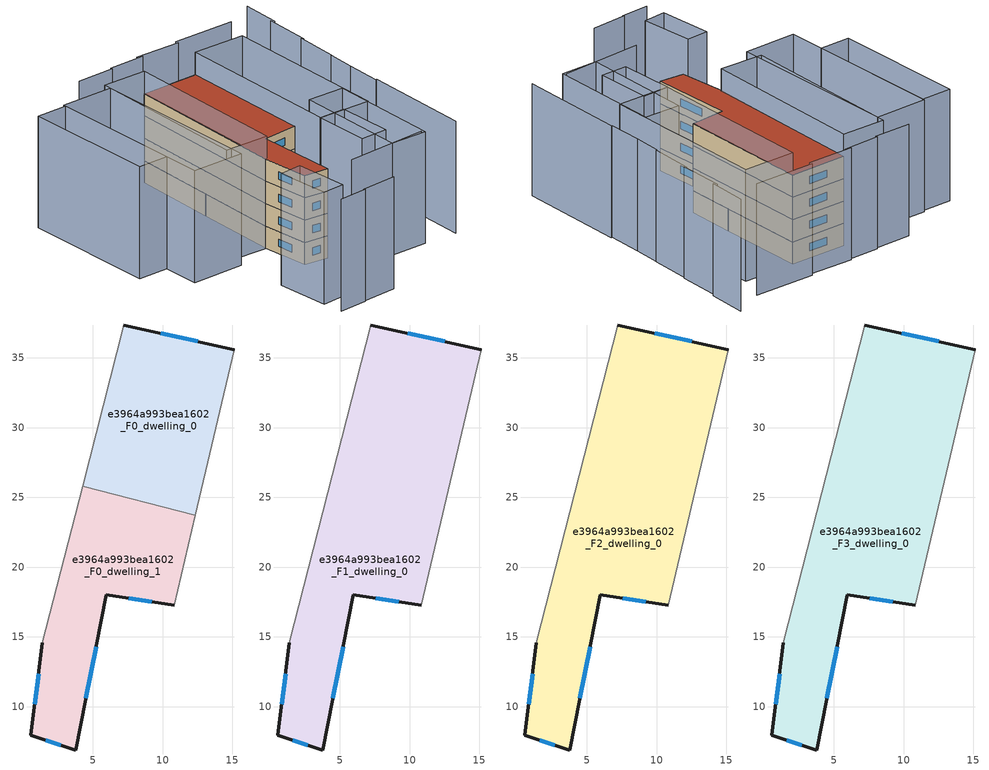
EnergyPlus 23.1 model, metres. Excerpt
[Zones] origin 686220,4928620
e3964a993bea1602_F0_dwelling_0
 floor ground (EU_floor_Construction): 15.14,35.58 12.34,23.71 4.26,25.78 7.23,37.35 z0
 wall outside (EU_wall_Construction): 15.14,35.58 7.23,37.35 z0:3
 wall adiabatic (EU_wall_Construction): 7.23,37.35 4.26,25.78 / 12.34,23.71 15.14,35.58 z0:3
 wall to e3964a993bea1602_F0_dwelling_1 (EU_wall_Construction): 4.26,25.78 12.34,23.71 z0:3
 window (EU_Window_Construction): 12.5,36.17 9.86,36.76 z1:2
e3964a993bea1602_F0_dwelling_1
 floor ground (EU_floor_Construction): 12.34,23.71 10.83,17.27 5.96,18.02 3.77,6.9 0.54,7.96 1.39,14.57 4.26,25.78 z0
 wall outside (EU_wall_Construction): 1.39,14.57 0.54,7.96 3.77,6.9 5.96,18.02 10.83,17.27 z0:3
 wall adiabatic (EU_wall_Construction): 10.83,17.27 12.34,23.71 / 4.26,25.78 1.39,14.57 z0:3
 window (EU_Window_Construction): 7.58,17.77 9.2,17.52 / 4.5,10.61 5.23,14.32 / 1.61,7.61 2.69,7.26 / 1.1,12.37 0.82,10.17 z1:2
e3964a993bea1602_F1_dwelling_0
 floor to e3964a993bea1602_F0_dwelling_0 (EU_floor_Construction): 15.14,35.58 12.34,23.71 4.26,25.78 7.23,37.35 z3
 floor to e3964a993bea1602_F0_dwelling_1 (EU_floor_Construction): 12.34,23.71 10.83,17.27 5.96,18.02 3.77,6.9 0.54,7.96 1.39,14.57 4.26,25.78 z3
 wall outside (EU_wall_Construction): 1.39,14.57 0.54,7.96 3.77,6.9 5.96,18.02 10.83,17.27 / 15.14,35.58 7.23,37.35 z3:6
 wall adiabatic (EU_wall_Construction): 10.83,17.27 15.14,35.58 / 7.23,37.35 1.39,14.57 z3:6
 window (EU_Window_Construction): 7.58,17.77 9.2,17.52 / 4.5,10.61 5.23,14.32 / 1.61,7.61 2.69,7.26 / 1.1,12.37 0.82,10.17 / 12.5,36.17 9.86,36.76 z4:5
e3964a993bea1602_F2_dwelling_0
 floor to e3964a993bea1602_F1_dwelling_0 (EU_floor_Construction): 15.14,35.58 10.83,17.27 5.96,18.02 3.77,6.9 0.54,7.96 1.39,14.57 7.23,37.35 z6
 wall outside (EU_wall_Construction): 1.39,14.57 0.54,7.96 3.77,6.9 5.96,18.02 10.83,17.27 / 15.14,35.58 7.23,37.35 z6:9
 wall adiabatic (EU_wall_Construction): 10.83,17.27 15.14,35.58 / 7.23,37.35 1.39,14.57 z6:9
 window (EU_Window_Construction): 7.58,17.77 9.2,17.52 / 4.5,10.61 5.23,14.32 / 1.61,7.61 2.69,7.26 / 1.1,12.37 0.82,10.17 / 12.5,36.17 9.86,36.76 z7:8
e3964a993bea1602_F3_dwelling_0
 floor to e3964a993bea1602_F2_dwelling_0 (EU_floor_Construction): 15.14,35.58 10.83,17.27 5.96,18.02 3.77,6.9 0.54,7.96 1.39,14.57 7.23,37.35 z9
 wall outside (EU_wall_Construction): 1.39,14.57 0.54,7.96 3.77,6.9 5.96,18.02 10.83,17.27 / 15.14,35.58 7.23,37.35 z9:12
 wall adiabatic (EU_wall_Construction): 10.83,17.27 15.14,35.58 / 7.23,37.35 1.39,14.57 z9:12
 window (EU_Window_Construction): 7.58,17.77 9.2,17.52 / 4.5,10.61 5.23,14.32 / 1.61,7.61 2.69,7.26 / 1.1,12.37 0.82,10.17 / 12.5,36.17 9.86,36.76 z10:11
 roof outside (EU_roof_Construction): 10.83,17.27 15.14,35.58 7.23,37.35 1.39,14.57 0.54,7.96 3.77,6.9 5.96,18.02 z12
shading: -3.27,-3.86 1.7,-4.66 / -7.15,-3.32 -3.17,-3.98 / 2.5,2.33 13.95,0.43 / 18.69,-1.25 22.35,13.53 / 22.23,13.56 23.39,18.24 / 23.39,18.24 24.37,21.98 / 24.51,21.94 26.07,27.81 / 26.18,27.48 27.72,33.68 / 27.92,33.21 29.37,38.45 / 24.66,37.37 16.12,39.33 / 10.49,40.06 5.45,41.09 / 16.12,38.97 9.79,40.42 / 5.4,40.88 0.25,41.95 / -2.68,6.32 -3.75,-1 / -3.75,-1 -6.85,-0.54 / -6.85,-0.54 -5.78,6.78 / -5.78,6.78 -2.68,6.32 / 17.89,15.36 14.15,0 / 14.15,0 9.14,1.22 / 9.14,1.22 12.88,16.58 / 12.88,16.58 17.89,15.36 / 8.02,4.87 9.59,12.43 / 9.59,12.43 13.27,11.66 / 13.27,11.66 11.7,4.11 / 11.7,4.11 8.02,4.87 / 1.53,14.54 -4.48,16.04 / -4.48,16.04 1.22,38.85 / 1.22,38.85 7.23,37.35 / 7.23,37.35 1.53,14.54 / -11.46,15.63 -6.32,39.39 / -6.32,39.39 0.96,37.81 / 0.96,37.81 -4.19,14.05 / -4.19,14.05 -11.46,15.63 / 9.64,12.4 15.15,35.63 / 15.15,35.63 22.36,33.92 / 22.36,33.92 16.85,10.69 / 16.85,10.69 9.64,12.4 / -6.37,39.13 -10.35,20.74 / -10.35,20.74 -14.57,21.65 / -14.57,21.65 -10.59,40.05 / -10.59,40.05 -6.37,39.13 z0:15
[Building]
EU S2 Campaign: North Axis=0; Terrain=City; Solar Distribution=FullExterior
[Site:Location]
Bologna: Latitude=44.5; Longitude=11.25; Time Zone=1; Elevation=37
[SizingPeriod:WeatherFileDays]
AnnualSizingPeriod: Begin Month=1; Begin Day of Month=1; End Month=12; End Day of Month=31; Day of Week for Start Day=Monday; Use Weather File Daylight Saving Period=No; Use Weather File Rain and Snow Indicators=No
[MATERIAL]
EU_InternalMass_Material: Roughness=MediumRough; Thickness=0.1; Conductivity=1; Density=1800; Specific Heat=900; Thermal Absorptance=0.9; Solar Absorptance=0.7; Visible Absorptance=0.7
[MATERIAL:NOMASS] Roughness=MediumRough; Thermal Absorptance=0.9; Solar Absorptance=0.7; Visible Absorptance=0.7
Name | Thermal Resistance
EU_wall_NoMass | 0.937881
EU_roof_NoMass | 0.548572
EU_floor_NoMass | 0.71348
[WINDOWMATERIAL:SIMPLEGLAZINGSYSTEM]
EU_Window_SimpleGlazing: UFactor=4.25633; Solar Heat Gain Coefficient=0.85; Visible Transmittance=0.85
[CONSTRUCTION]
EU_wall_Construction: EU_wall_NoMass
EU_roof_Construction: EU_roof_NoMass
EU_floor_Construction: EU_floor_NoMass
EU_InternalMass_Construction: EU_InternalMass_Material
EU_Window_Construction: EU_Window_SimpleGlazing
[ZONE] Type=1; Multiplier=1; Ceiling Height=autocalculate; Floor Area=autocalculate; Part of Total Floor Area=Yes
Name | Volume
e3964a993bea1602_F0_dwelling_0 | 297.747
e3964a993bea1602_F1_dwelling_0 | 595.504
e3964a993bea1602_F2_dwelling_0; e3964a993bea1602_F3_dwelling_0 | 595.521
e3964a993bea1602_F0_dwelling_1 | 297.756
[INTERNALMASS] Construction=EU_InternalMass_Construction
Name | Zone or ZoneList | Surface Area
e3964a993bea1602_F0_dwelling_0_EU_InternalMass | e3964a993bea1602_F0_dwelling_0 | 99.2487
e3964a993bea1602_F0_dwelling_1_EU_InternalMass | e3964a993bea1602_F0_dwelling_1 | 99.2523
e3964a993bea1602_F1_dwelling_0_EU_InternalMass | e3964a993bea1602_F1_dwelling_0 | 198.507
e3964a993bea1602_F2_dwelling_0_EU_InternalMass | e3964a993bea1602_F2_dwelling_0 | 198.507
e3964a993bea1602_F3_dwelling_0_EU_InternalMass | e3964a993bea1602_F3_dwelling_0 | 198.507
[OTHEREQUIPMENT] Fuel Type=Electricity; Design Level Calculation Method=Watts/Area; Power per Zone Floor Area=1; Fraction Latent=0; Fraction Radiant=0; Fraction Lost=0; Carbon Dioxide Generation Rate=0; EndUse Subcategory=EU_Step8_InternalGains
Name | Zone or ZoneList or Space or SpaceList | Schedule
EU_Step8_InternalGain_e3964a993bea1602_F0_dwelling_0_f000 | e3964a993bea1602_F0_dwelling_0 | EU_Step8_GainSchedule_e3964a993bea1602_F0_dwelling_0_f000
EU_Step8_InternalGain_e3964a993bea1602_F0_dwelling_1_f000 | e3964a993bea1602_F0_dwelling_1 | EU_Step8_GainSchedule_e3964a993bea1602_F0_dwelling_1_f000
EU_Step8_InternalGain_e3964a993bea1602_F1_dwelling_0_f000 | e3964a993bea1602_F1_dwelling_0 | EU_Step8_GainSchedule_e3964a993bea1602_F1_dwelling_0_f000
EU_Step8_InternalGain_e3964a993bea1602_F2_dwelling_0_f000 | e3964a993bea1602_F2_dwelling_0 | EU_Step8_GainSchedule_e3964a993bea1602_F2_dwelling_0_f000
EU_Step8_InternalGain_e3964a993bea1602_F3_dwelling_0_f000 | e3964a993bea1602_F3_dwelling_0 | EU_Step8_GainSchedule_e3964a993bea1602_F3_dwelling_0_f000
[ZONEVENTILATION:DESIGNFLOWRATE] Schedule=EU_AlwaysOn; Design Flow Rate Calculation Method=AirChanges/Hour; Air Changes per Hour=0.687892; Ventilation Type=Natural; Fan Pressure Rise=0; Fan Total Efficiency=1; Constant Term Coefficient=1; Temperature Term Coefficient=0; Velocity Term Coefficient=0; Velocity Squared Term Coefficient=0; Minimum Indoor Temperature=-100; Maximum Indoor Temperature=100; Delta Temperature=-100; Minimum Outdoor Temperature=-100; Maximum Outdoor Temperature=100; Maximum Wind Speed=40
Name | Zone or ZoneList or Space or SpaceList
EU_ConstantAir_e3964a993bea1602_F0_dwelling_0 | e3964a993bea1602_F0_dwelling_0
EU_ConstantAir_e3964a993bea1602_F0_dwelling_1 | e3964a993bea1602_F0_dwelling_1
EU_ConstantAir_e3964a993bea1602_F1_dwelling_0 | e3964a993bea1602_F1_dwelling_0
EU_ConstantAir_e3964a993bea1602_F2_dwelling_0 | e3964a993bea1602_F2_dwelling_0
EU_ConstantAir_e3964a993bea1602_F3_dwelling_0 | e3964a993bea1602_F3_dwelling_0
[HVACTEMPLATE:THERMOSTAT] Constant Heating Setpoint=20; Constant Cooling Setpoint=50
EU_HeatOnly_e3964a993bea1602_F0_dwelling_0; EU_HeatOnly_e3964a993bea1602_F0_dwelling_1; EU_HeatOnly_e3964a993bea1602_F1_dwelling_0; EU_HeatOnly_e3964a993bea1602_F2_dwelling_0; EU_HeatOnly_e3964a993bea1602_F3_dwelling_0
[HVACTEMPLATE:ZONE:IDEALLOADSAIRSYSTEM] System Availability Schedule=EU_AlwaysOn; Maximum Heating Supply Air Temperature=50; Minimum Cooling Supply Air Temperature=13; Maximum Heating Supply Air Humidity Ratio=0.0156; Minimum Cooling Supply Air Humidity Ratio=0.0077; Heating Limit=NoLimit; Cooling Limit=NoLimit; Heating Availability Schedule=EU_AlwaysOn; Cooling Availability Schedule=EU_CoolingOff; Dehumidification Control Type=ConstantSensibleHeatRatio; Cooling Sensible Heat Ratio=0.7; Dehumidification Setpoint=60; Humidification Control Type=None; Humidification Setpoint=30; Outdoor Air Method=None; Outdoor Air Flow Rate per Person=0.00944; Outdoor Air Flow Rate per Zone Floor Area=0; Outdoor Air Flow Rate per Zone=0; Demand Controlled Ventilation Type=None; Outdoor Air Economizer Type=NoEconomizer; Heat Recovery Type=None; Sensible Heat Recovery Effectiveness=0.7; Latent Heat Recovery Effectiveness=0.65
Name | Template Thermostat
e3964a993bea1602_F0_dwelling_0 | EU_HeatOnly_e3964a993bea1602_F0_dwelling_0
e3964a993bea1602_F0_dwelling_1 | EU_HeatOnly_e3964a993bea1602_F0_dwelling_1
e3964a993bea1602_F1_dwelling_0 | EU_HeatOnly_e3964a993bea1602_F1_dwelling_0
e3964a993bea1602_F2_dwelling_0 | EU_HeatOnly_e3964a993bea1602_F2_dwelling_0
e3964a993bea1602_F3_dwelling_0 | EU_HeatOnly_e3964a993bea1602_F3_dwelling_0
[SIZING:ZONE] Zone Cooling Design Supply Air Temperature Input Method=SupplyAirTemperature; Zone Cooling Design Supply Air Temperature=13; Zone Heating Design Supply Air Temperature Input Method=SupplyAirTemperature; Zone Heating Design Supply Air Temperature=50; Zone Cooling Design Supply Air Humidity Ratio=0.008; Zone Heating Design Supply Air Humidity Ratio=0.008; Cooling Design Air Flow Method=DesignDay; Cooling Design Air Flow Rate=0; Cooling Minimum Air Flow per Zone Floor Area=0.000762; Cooling Minimum Air Flow=0; Cooling Minimum Air Flow Fraction=0.2; Heating Design Air Flow Method=DesignDay; Heating Design Air Flow Rate=0; Heating Maximum Air Flow per Zone Floor Area=0.002032; Heating Maximum Air Flow=0.141576; Heating Maximum Air Flow Fraction=0.3; Account for Dedicated Outdoor Air System=No; Dedicated Outdoor Air System Control Strategy=NeutralSupplyAir; Dedicated Outdoor Air Low Setpoint Temperature for Design=autosize; Dedicated Outdoor Air High Setpoint Temperature for Design=autosize; Zone Load Sizing Method=Sensible Load Only No Latent Load; Zone Latent Cooling Design Supply Air Humidity Ratio Input Method=HumidityRatioDifference; Zone Cooling Design Supply Air Humidity Ratio Difference=0.005; Zone Latent Heating Design Supply Air Humidity Ratio Input Method=HumidityRatioDifference; Zone Humidification Design Supply Air Humidity Ratio Difference=0.005
e3964a993bea1602_F0_dwelling_0; e3964a993bea1602_F0_dwelling_1; e3964a993bea1602_F1_dwelling_0; e3964a993bea1602_F2_dwelling_0; e3964a993bea1602_F3_dwelling_0
[SCHEDULE:CONSTANT]
Name | Hourly Value
EU_AlwaysOn | 1
EU_CoolingOff | 0
[SCHEDULE:FILE] Column Number=1; Rows to Skip at Top=0; Number of Hours of Data=8760; Column Separator=Comma; Interpolate to Timestep=No; Minutes per Item=60; Adjust Schedule for Daylight Savings=Yes
Name | File
EU_Step8_GainSchedule_e3964a993bea1602_F0_dwelling_0_f000 | ../../schedules/e3964a993bea1602/e3964a993bea1602_F0_dwelling_0_f000_gain.csv
EU_Step8_GainSchedule_e3964a993bea1602_F0_dwelling_1_f000 | ../../schedules/e3964a993bea1602/e3964a993bea1602_F0_dwelling_1_f000_gain.csv
EU_Step8_GainSchedule_e3964a993bea1602_F1_dwelling_0_f000 | ../../schedules/e3964a993bea1602/e3964a993bea1602_F1_dwelling_0_f000_gain.csv
EU_Step8_GainSchedule_e3964a993bea1602_F2_dwelling_0_f000 | ../../schedules/e3964a993bea1602/e3964a993bea1602_F2_dwelling_0_f000_gain.csv
EU_Step8_GainSchedule_e3964a993bea1602_F3_dwelling_0_f000 | ../../schedules/e3964a993bea1602/e3964a993bea1602_F3_dwelling_0_f000_gain.csv
